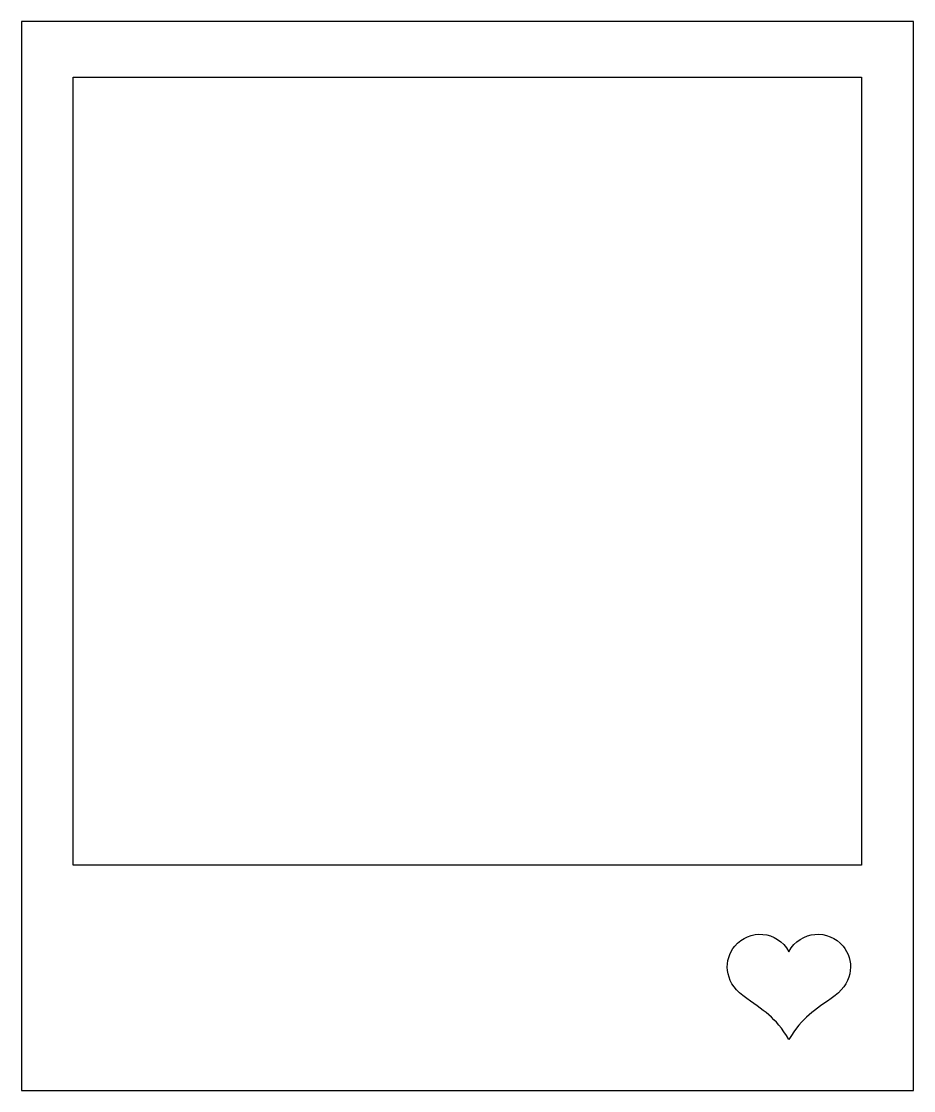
# Model space of a CAD drawing. Header units: centimetres. Extents: x -6.5 to 7.7, y -8 to 9.
import ezdxf

# ---------------------------------------------------------------- set-up
doc = ezdxf.new("R2010")
doc.units = ezdxf.units.CM
doc.header["$MEASUREMENT"] = 0
doc.layers.add('Camada 1', color=7, linetype='Continuous')

msp = doc.modelspace()

# ---------------------------------------------------------------- linework, layer by layer
at = {"layer": 'Camada 1'}
for points, knots in [([(7.69316, -8.00632), (7.69316, -8.00632), (-6.46613, -8.00632), (-6.46613, -8.00632), (-6.46613, -8.00632), (-6.46613, -8.00632), (-6.46613, 8.96543), (-6.46613, 8.96543), (-6.46613, 8.96543), (-6.46613, 8.96543), (7.69316, 8.96543), (7.69316, 8.96543), (7.69316, 8.96543), (7.69316, 8.96543), (7.69316, -8.00632), (7.69316, -8.00632)], [0, 0, 0, 0, 0.2, 0.2, 0.2, 0.2, 0.4, 0.4, 0.4, 0.4, 0.6, 0.6, 0.6, 0.6, 1, 1, 1, 1]), ([(-5.64184, -4.4301), (-5.64184, -4.4301), (6.86874, -4.4301), (6.86874, -4.4301), (6.86874, -4.4301), (6.86874, -4.4301), (6.86874, 8.08045), (6.86874, 8.08045), (6.86874, 8.08045), (6.86874, 8.08045), (-5.64184, 8.08045), (-5.64184, 8.08045), (-5.64184, 8.08045), (-5.64184, 8.08045), (-5.64184, -4.4301), (-5.64184, -4.4301)], [0, 0, 0, 0, 0.2, 0.2, 0.2, 0.2, 0.4, 0.4, 0.4, 0.4, 0.6, 0.6, 0.6, 0.6, 1, 1, 1, 1]), ([(6.44652, -6.49743), (6.74762, -6.27743), (6.74828, -5.92323), (6.57289, -5.71149), (6.57289, -5.71149), (6.3472, -5.44), (5.89788, -5.45926), (5.71411, -5.802), (5.71411, -5.802), (5.53036, -5.45926), (5.08062, -5.44), (4.85506, -5.71149), (4.85506, -5.71149), (4.68051, -5.92324), (4.68075, -6.27743), (4.9823, -6.49743), (4.9823, -6.49743), (5.32581, -6.74836), (5.49355, -6.83036), (5.71411, -7.19551), (5.71411, -7.19551), (5.93492, -6.83035), (6.10256, -6.74838), (6.44652, -6.49743)], [0, 0, 0, 0, 0.14285714, 0.14285714, 0.14285714, 0.14285714, 0.28571429, 0.28571429, 0.28571429, 0.28571429, 0.42857143, 0.42857143, 0.42857143, 0.42857143, 0.57142857, 0.57142857, 0.57142857, 0.57142857, 0.71428571, 0.71428571, 0.71428571, 0.71428571, 1, 1, 1, 1])]:
    msp.add_open_spline(points, degree=3, knots=knots, dxfattribs=at)

doc.saveas('drawing.dxf')
